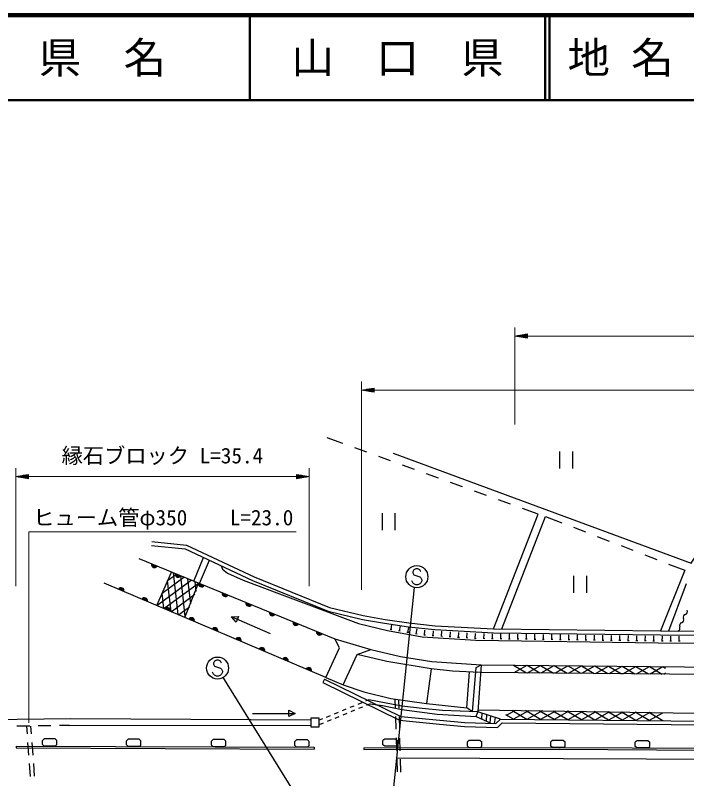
# Model space of a CAD drawing. Units: millimetres, scale not verified. Extents: x 40000 to 680000, y 20000 to 380000.
# Drawn here: x 305368 to 384418, y 290143 to 380000 of the extents above; entities that cross this region are included whole.
import ezdxf
from ezdxf.enums import TextEntityAlignment as Align

# ---------------------------------------------------------------- set-up
doc = ezdxf.new("R2010")
doc.units = ezdxf.units.MM
doc.header["$LTSCALE"] = 1000
for name, color, linetype, lineweight in [('M-BGD', 7, 'Continuous', 25), ('M-STR-HTXT', 7, 'Continuous', 13), ('M-STR-STRC', 7, 'Continuous', 25), ('M-STR-STRD', 7, 'Continuous', 25), ('M-TTL', 2, 'Continuous', 140), ('M-TTL-LINE', 7, 'Continuous', 50)]:
    doc.layers.add(name, color=color, linetype=linetype, lineweight=lineweight)
doc.layers.add('M-TTL-TXT', color=7, linetype='Continuous')
doc.styles.add('ＭＳ ゴシック', font='')
doc.styles.get('ＭＳ ゴシック').set_extended_font_data('MS Gothic')

msp = doc.modelspace()

# ---------------------------------------------------------------- linework, layer by layer
at = {"layer": 'M-BGD'}
for p, q in [((343921, 329586), (342078, 330252)), ((346742, 328566), (345331, 329076)), ((349563, 327545), (348153, 328055)), ((369455, 328645), (369455, 326645)), ((370955, 328645), (370955, 326645)), ((352384, 326525), (350974, 327035)), ((355206, 325505), (353795, 326015)), ((358027, 324485), (356616, 324995)), ((360848, 323465), (359438, 323975)), ((363669, 322445), (362259, 322955)), ((366923, 321268), (365080, 321935)), ((348552, 321387), (348552, 319387)), ((350052, 321387), (350052, 319387)), ((361687, 307778), (366923, 321268)), ((362652, 307766), (367783, 321010)), ((367783, 321010), (369695, 320273)), ((371094, 319733), (372494, 319193)), ((373893, 318653), (375293, 318114)), ((321395, 317603), (325390, 317203)), ((321440, 318051), (325512, 317643)), ((325390, 317203), (333298, 313480)), ((325512, 317643), (333479, 313892)), ((376693, 317574), (378092, 317034)), ((379492, 316494), (380891, 315955)), ((319900, 316047), (343008, 306602)), ((326383, 313397), (327548, 316187)), ((327067, 313117), (328218, 315872)), ((382291, 315415), (384203, 314677)), ((384203, 314677), (381319, 307542)), ((322021, 310530), (323751, 314473)), ((322664, 311995), (325220, 313873)), ((323307, 313460), (324351, 314227)), ((324555, 309453), (324012, 314366)), ((325383, 309239), (324855, 314022)), ((326025, 310716), (325698, 313677)), ((333479, 313892), (342352, 310307)), ((371100, 314033), (371100, 312033)), ((372600, 314033), (372600, 312033)), ((341936, 302065), (315828, 313162)), ((322021, 310530), (326088, 313518)), ((322877, 310166), (326956, 313163)), ((323710, 309812), (323307, 313460)), ((325333, 309122), (326955, 313163)), ((326666, 312194), (326541, 313333)), ((333298, 313480), (342214, 309878)), ((382312, 307534), (384403, 313116)), ((322866, 310171), (322664, 311995)), ((323733, 309802), (326516, 311847)), ((324589, 309438), (325883, 310389)), ((342352, 310307), (346325, 309341)), ((330828, 309204), (331665, 309243)), ((335399, 307178), (330828, 309204)), ((331362, 308557), (330828, 309204)), ((331665, 309243), (331362, 308557)), ((342214, 309878), (346232, 308901)), ((346325, 309341), (348901, 308879)), ((346232, 308901), (348831, 308435)), ((348831, 308435), (351658, 308039)), ((348901, 308879), (351714, 308486)), ((349615, 307704), (349720, 308294)), ((351714, 308486), (354783, 308137)), ((349713, 307686), (349517, 307721)), ((350698, 307511), (350501, 307546)), ((350600, 307529), (350705, 308119)), ((351683, 307336), (351486, 307371)), ((351584, 307353), (351689, 307944)), ((351658, 308039), (354746, 307688)), ((352569, 307178), (352674, 307769)), ((353557, 307034), (353596, 307633)), ((354555, 306969), (354594, 307568)), ((354746, 307688), (361673, 307328)), ((354783, 308137), (361687, 307778)), ((355553, 306904), (355592, 307503)), ((356551, 306839), (356590, 307438)), ((357548, 306774), (357587, 307373)), ((361673, 307328), (381314, 307092)), ((361687, 307778), (381319, 307542)), ((381319, 307542), (414286, 307292)), ((343008, 306602), (347228, 305343)), ((352667, 307161), (352470, 307196)), ((353657, 307027), (353457, 307040)), ((354655, 306962), (354455, 306975)), ((355652, 306897), (355453, 306910)), ((356650, 306833), (356451, 306846)), ((357648, 306768), (357449, 306781)), ((358646, 306703), (358447, 306716)), ((358546, 306709), (358585, 307308)), ((359583, 306642), (359444, 306651)), ((359514, 306646), (359553, 307245)), ((359644, 306641), (359583, 306642)), ((360644, 306627), (360444, 306630)), ((360544, 306628), (360553, 307228)), ((361644, 306612), (361444, 306615)), ((361544, 306614), (361553, 307214)), ((362644, 306598), (362444, 306601)), ((362544, 306600), (362552, 307200)), ((363644, 306584), (363444, 306587)), ((363544, 306585), (363552, 307185)), ((364644, 306570), (364444, 306572)), ((364544, 306571), (364552, 307171)), ((365644, 306555), (365444, 306558)), ((365544, 306557), (365552, 307157)), ((366643, 306541), (366443, 306544)), ((366543, 306543), (366552, 307142)), ((367643, 306527), (367443, 306530)), ((367543, 306528), (367552, 307128)), ((368643, 306513), (368443, 306515)), ((368543, 306514), (368552, 307114)), ((369643, 306498), (369443, 306501)), ((369543, 306500), (369552, 307100)), ((370643, 306484), (370443, 306487)), ((370543, 306485), (370552, 307085)), ((371643, 306470), (371443, 306473)), ((371543, 306471), (371551, 307071)), ((372643, 306456), (372443, 306458)), ((372543, 306457), (372551, 307057)), ((373643, 306441), (373443, 306444)), ((373543, 306443), (373551, 307043)), ((374643, 306427), (374443, 306430)), ((374543, 306428), (374551, 307028)), ((375643, 306413), (375443, 306416)), ((375543, 306414), (375551, 307014)), ((376542, 306400), (376551, 307000)), ((377542, 306386), (377551, 306986)), ((378542, 306371), (378551, 306971)), ((379542, 306357), (379551, 306957)), ((380542, 306343), (380551, 306943)), ((381314, 307092), (414284, 306842)), ((381542, 306332), (381546, 306932)), ((382542, 306325), (382546, 306925)), ((383542, 306317), (383546, 306917)), ((376642, 306398), (376442, 306401)), ((377642, 306384), (377442, 306387)), ((378642, 306370), (378442, 306373)), ((379642, 306356), (379442, 306359)), ((380642, 306341), (380442, 306344)), ((381642, 306331), (381442, 306333)), ((382642, 306324), (382442, 306325)), ((383642, 306316), (383442, 306318)), ((343973, 301191), (345629, 304784)), ((345629, 304784), (347228, 305343)), ((354350, 303082), (353793, 298998)), ((359182, 298032), (359613, 303232)), ((359613, 303232), (360217, 303543)), ((364019, 303506), (365544, 302606)), ((364115, 302642), (365618, 303491)), ((365618, 303491), (367141, 302592)), ((365676, 302605), (367218, 303475)), ((367218, 303475), (368738, 302578)), ((367278, 302591), (368818, 303460)), ((368818, 303460), (370336, 302564)), ((368881, 302577), (370418, 303444)), ((370418, 303444), (371933, 302550)), ((370484, 302563), (372018, 303428)), ((372018, 303428), (373530, 302536)), ((372087, 302549), (373618, 303413)), ((373618, 303413), (375127, 302522)), ((373690, 302535), (375218, 303397)), ((375218, 303397), (376724, 302508)), ((375292, 302521), (376818, 303382)), ((376818, 303382), (378321, 302494)), ((376895, 302507), (378418, 303366)), ((378418, 303366), (379918, 302480)), ((378498, 302493), (380018, 303350)), ((380018, 303350), (381515, 302466)), ((380101, 302479), (381618, 303335)), ((381618, 303335), (381915, 303159)), ((341936, 302065), (343973, 301191)), ((381703, 302465), (381938, 302597)), ((341778, 301861), (341581, 301457)), ((341581, 301457), (350621, 297046)), ((341778, 301861), (350746, 297486)), ((346974, 299418), (346613, 299270)), ((350137, 298460), (350105, 299497)), ((350557, 298431), (350529, 299440)), ((345226, 298700), (344763, 298509)), ((346151, 299080), (345688, 298890)), ((346245, 298581), (345783, 298391)), ((347164, 298959), (346708, 298771)), ((359182, 298032), (358518, 298489)), ((333313, 297823), (338313, 297823)), ((337563, 298198), (338313, 297823)), ((337563, 297448), (337563, 298198)), ((338313, 297823), (337563, 297448)), ((342451, 297559), (341989, 297369)), ((343376, 297939), (342914, 297749)), ((343471, 297440), (343008, 297250)), ((344301, 298319), (343838, 298129)), ((344395, 297821), (343933, 297631)), ((345320, 298201), (344858, 298011)), ((350214, 295961), (350167, 297460)), ((350628, 295932), (350586, 297432)), ((350746, 297486), (355370, 297030)), ((359637, 297476), (361371, 296671)), ((362504, 297159), (359816, 298006)), ((360288, 297857), (360266, 297184)), ((360839, 297684), (360794, 296939)), ((361309, 297536), (361221, 296741)), ((364012, 297145), (363120, 297671)), ((364212, 298177), (363150, 297577)), ((365612, 297130), (363828, 298182)), ((365797, 298153), (364012, 297145)), ((367212, 297114), (365443, 298158)), ((367382, 298130), (365612, 297130)), ((368811, 297099), (367057, 298134)), ((368968, 298106), (367212, 297114)), ((370411, 297084), (368672, 298110)), ((370553, 298082), (368811, 297099)), ((372011, 297068), (370286, 298086)), ((372138, 298059), (370411, 297084)), ((373611, 297053), (371901, 298062)), ((373724, 298035), (372011, 297068)), ((375211, 297038), (373516, 298038)), ((375309, 298012), (373611, 297053)), ((376811, 297022), (375130, 298014)), ((376894, 297988), (375211, 297038)), ((378411, 297007), (376745, 297990)), ((378480, 297965), (376811, 297022)), ((380011, 296992), (378360, 297966)), ((380065, 297941), (378411, 297007)), ((381611, 296976), (379974, 297942)), ((381578, 297877), (380011, 296992)), ((341526, 297179), (341165, 297030)), ((341621, 296680), (341165, 296493)), ((342546, 297060), (342083, 296870)), ((350621, 297046), (355327, 296582)), ((355327, 296582), (358256, 296305)), ((355370, 297030), (358284, 296754)), ((358284, 296754), (361953, 296642)), ((361868, 297360), (361730, 296649)), ((361953, 296642), (362504, 297159)), ((362125, 296186), (362680, 296708)), ((362504, 297159), (405982, 296743)), ((362680, 296708), (405977, 296293)), ((307072, 296347), (305572, 296324)), ((306790, 295408), (306721, 296341)), ((307283, 295413), (307216, 296349)), ((309572, 296385), (308072, 296362)), ((311770, 296418), (310572, 296400)), ((311770, 296418), (340146, 296438)), ((358256, 296305), (362125, 296186)), ((308760, 294826), (308560, 294641)), ((310062, 294826), (308760, 294826)), ((310062, 294826), (310262, 294641)), ((318666, 294786), (318465, 294601)), ((319968, 294781), (318666, 294786)), ((319968, 294781), (320167, 294594)), ((328653, 294745), (328453, 294560)), ((329955, 294745), (328653, 294745)), ((329955, 294745), (330155, 294560)), ((348857, 294813), (348657, 294627)), ((350159, 294813), (348857, 294813)), ((350159, 294813), (350359, 294627)), ((350290, 293462), (350244, 294961)), ((350699, 293433), (350656, 294933)), ((306975, 292915), (306864, 294411)), ((307463, 292919), (307355, 294415)), ((308560, 294158), (308560, 294641)), ((308760, 293972), (308560, 294158)), ((310062, 293972), (308760, 293972)), ((310062, 293972), (310262, 294158)), ((310262, 294158), (310262, 294641)), ((318463, 294118), (318465, 294601)), ((318662, 293932), (318463, 294118)), ((319964, 293926), (318662, 293932)), ((319964, 293926), (320165, 294111)), ((320165, 294111), (320167, 294594)), ((328453, 294077), (328453, 294560)), ((328653, 293891), (328453, 294077)), ((329955, 293891), (328653, 293891)), ((329955, 293891), (330155, 294077)), ((330155, 294077), (330155, 294560)), ((338481, 294705), (338281, 294519)), ((338281, 294037), (338281, 294519)), ((338481, 293851), (338281, 294037)), ((339783, 294705), (338481, 294705)), ((339783, 293851), (338481, 293851)), ((339783, 294705), (339983, 294519)), ((339783, 293851), (339983, 294037)), ((339983, 294037), (339983, 294519)), ((348657, 294144), (348657, 294627)), ((348857, 293958), (348657, 294144)), ((350159, 293958), (348857, 293958)), ((350159, 293958), (350359, 294144)), ((350359, 294144), (350359, 294627)), ((358804, 294653), (358604, 294467)), ((358604, 293984), (358604, 294467)), ((358804, 293798), (358604, 293984)), ((360106, 294653), (358804, 294653)), ((360106, 294653), (360306, 294467)), ((360106, 293798), (360306, 293984)), ((360306, 293984), (360306, 294467)), ((368603, 294660), (368403, 294475)), ((368403, 293992), (368403, 294475)), ((368603, 293806), (368403, 293992)), ((369905, 294660), (368603, 294660)), ((369905, 294660), (370105, 294475)), ((369905, 293806), (370105, 293992)), ((370105, 293992), (370105, 294475)), ((378564, 294615), (378364, 294429)), ((378364, 293946), (378364, 294429)), ((378564, 293761), (378364, 293946)), ((379866, 294615), (378564, 294615)), ((379866, 294615), (380066, 294429)), ((379866, 293761), (380066, 293946)), ((380066, 293946), (380066, 294429)), ((360106, 293798), (358804, 293798)), ((369905, 293806), (368603, 293806)), ((379866, 293761), (378564, 293761)), ((350367, 290963), (350321, 292462)), ((350770, 290934), (350727, 292434)), ((307160, 290422), (307049, 291918)), ((307643, 290426), (307535, 291922))]:
    msp.add_line(p, q, dxfattribs=at)
for points in [[(349844, 328475), (384948, 315508), (388215, 320323), (390622, 325194)], [(329619, 315212), (329754, 314824), (330367, 314340), (332205, 313502), (345761, 308417), (349178, 307586), (353256, 306861), (359575, 306450), (381046, 306144), (414155, 305898), (469674, 305286)], [(341936, 302065), (343536, 305536), (343008, 306602)], [(544419, 299129), (540223, 301503), (498617, 301524), (471458, 301681), (360093, 302653), (356831, 302789), (354350, 303082), (349123, 303960), (345629, 304784)], [(347228, 305343), (350716, 304524), (354414, 303949), (360217, 303543), (467915, 302494), (495928, 302423), (539889, 302459), (545055, 299702)], [(360217, 303543), (359816, 298006), (355672, 298173), (353275, 298396), (350896, 298675), (346974, 299418)], [(343973, 301191), (346419, 300378), (349569, 299569), (353793, 298998), (358518, 298489), (358853, 302705)], [(347164, 298959), (348610, 298746), (350890, 298288), (355053, 297761), (359637, 297476), (359816, 298006)], [(359834, 298242), (393082, 297748), (467272, 297157), (538417, 296874), (539630, 296175)], [(224518, 297079), (296077, 297029), (311896, 297224), (340146, 297094)], [(350294, 292615), (497046, 292018), (566927, 291345)]]:
    msp.add_lwpolyline(points, dxfattribs=at)
msp.add_lwpolyline([(340146, 296269), (341165, 296269), (341165, 297288), (340146, 297288)], close=True, dxfattribs=at)
for centre, radius, start, end in [((321755, 315347), 354, 166.56779, 328.97297), ((321755, 315347), 283, 168.79183, 326.74893), ((321755, 315347), 212, 172.53815, 323.0026), ((321755, 315347), 142, 180.24988, 315.29087), ((321755, 315347), 100, 190.56755, 304.97321), ((321755, 315347), 100, 190.56755, 304.97321), ((324532, 314212), 354, 166.56779, 328.97297), ((324532, 314212), 283, 168.79183, 326.74893), ((324532, 314212), 212, 172.53815, 323.0026), ((324532, 314212), 142, 180.24988, 315.29087), ((324532, 314212), 100, 190.56755, 304.97321), ((324532, 314212), 100, 190.56755, 304.97321), ((327309, 313077), 354, 166.56779, 328.97297), ((327309, 313077), 283, 168.79183, 326.74893), ((327309, 313077), 212, 172.53815, 323.0026), ((327309, 313077), 142, 180.24988, 315.29087), ((327309, 313077), 100, 190.56755, 304.97321), ((327309, 313077), 100, 190.56755, 304.97321), ((317817, 312258), 354, 345.76883, 148.17401), ((317817, 312258), 283, 347.99287, 145.94997), ((317817, 312258), 212, 351.7392, 142.20365), ((317817, 312258), 142, 359.45093, 134.49192), ((317817, 312258), 100, 9.76859, 124.17425), ((317817, 312258), 100, 9.76859, 124.17425), ((330086, 311942), 354, 166.56779, 328.97297), ((330086, 311942), 283, 168.79183, 326.74893), ((330086, 311942), 212, 172.53815, 323.0026), ((330086, 311942), 142, 180.24988, 315.29087), ((330086, 311942), 100, 190.56755, 304.97321), ((330086, 311942), 100, 190.56755, 304.97321), ((320578, 311084), 354, 345.76883, 148.17401), ((320578, 311084), 283, 347.99287, 145.94997), ((320578, 311084), 212, 351.7392, 142.20365), ((320578, 311084), 142, 359.45093, 134.49192), ((320578, 311084), 100, 9.76859, 124.17425), ((320578, 311084), 100, 9.76859, 124.17425), ((323339, 309911), 354, 345.76883, 148.17401), ((323339, 309911), 283, 347.99287, 145.94997), ((323339, 309911), 212, 351.7392, 142.20365), ((323339, 309911), 142, 359.45093, 134.49192), ((323339, 309911), 100, 9.76859, 124.17425), ((323339, 309911), 100, 9.76859, 124.17425), ((332863, 310807), 354, 166.56779, 328.97297), ((332863, 310807), 283, 168.79183, 326.74893), ((332863, 310807), 212, 172.53815, 323.0026), ((332863, 310807), 142, 180.24988, 315.29087), ((332863, 310807), 100, 190.56755, 304.97321), ((332863, 310807), 100, 190.56755, 304.97321), ((335640, 309672), 354, 166.56779, 328.97297), ((335640, 309672), 283, 168.79183, 326.74893), ((335640, 309672), 212, 172.53815, 323.0026), ((335640, 309672), 142, 180.24988, 315.29087), ((335640, 309672), 100, 190.56755, 304.97321), ((335640, 309672), 100, 190.56755, 304.97321), ((384347, 309153), 352, 106.07578, 205.75226), ((384152, 309829), 352, 286.07578, 25.75226), ((326100, 308737), 354, 345.76883, 148.17401), ((326100, 308737), 283, 347.99287, 145.94997), ((326100, 308737), 212, 351.7392, 142.20365), ((326100, 308737), 142, 359.45093, 134.49192), ((326100, 308737), 100, 9.76859, 124.17425), ((326100, 308737), 100, 9.76859, 124.17425), ((338417, 308537), 354, 166.56779, 328.97297), ((338417, 308537), 283, 168.79183, 326.74893), ((338417, 308537), 212, 172.53815, 323.0026), ((338417, 308537), 142, 180.24988, 315.29087), ((338417, 308537), 100, 190.56755, 304.97321), ((338417, 308537), 100, 190.56755, 304.97321), ((383908, 308170), 352, 106.07578, 205.75226), ((383713, 308847), 352, 286.07578, 25.75226), ((328861, 307563), 354, 345.76883, 148.17401), ((328861, 307563), 283, 347.99287, 145.94997), ((328861, 307563), 212, 351.7392, 142.20365), ((328861, 307563), 142, 359.45093, 134.49192), ((328861, 307563), 100, 9.76859, 124.17425), ((328861, 307563), 100, 9.76859, 124.17425), ((341194, 307402), 354, 166.56779, 328.97297), ((341194, 307402), 283, 168.79183, 326.74893), ((341194, 307402), 212, 172.53815, 323.0026), ((341194, 307402), 142, 180.24988, 315.29087), ((341194, 307402), 100, 190.56755, 304.97321), ((341194, 307402), 100, 190.56755, 304.97321), ((383273, 307864), 352, 286.07578, 25.75226), ((331622, 306390), 354, 345.76883, 148.17401), ((331622, 306390), 283, 347.99287, 145.94997), ((331622, 306390), 212, 351.7392, 142.20365), ((331622, 306390), 142, 359.45093, 134.49192), ((331622, 306390), 100, 9.76859, 124.17425), ((331622, 306390), 100, 9.76859, 124.17425), ((334383, 305216), 354, 345.76883, 148.17401), ((334383, 305216), 283, 347.99287, 145.94997), ((334383, 305216), 212, 351.7392, 142.20365), ((334383, 305216), 142, 359.45093, 134.49192), ((334383, 305216), 100, 9.76859, 124.17425), ((334383, 305216), 100, 9.76859, 124.17425), ((337144, 304043), 354, 345.76883, 148.17401), ((337144, 304043), 283, 347.99287, 145.94997), ((337144, 304043), 212, 351.7392, 142.20365), ((337144, 304043), 142, 359.45093, 134.49192), ((337144, 304043), 100, 9.76859, 124.17425), ((337144, 304043), 100, 9.76859, 124.17425), ((339905, 302869), 354, 345.76883, 148.17401), ((339905, 302869), 283, 347.99287, 145.94997), ((339905, 302869), 212, 351.7392, 142.20365), ((339905, 302869), 142, 359.45093, 134.49192), ((339905, 302869), 100, 9.76859, 124.17425), ((339905, 302869), 100, 9.76859, 124.17425)]:
    msp.add_arc(centre, radius, start, end, dxfattribs=at)
at = {"layer": 'M-STR-HTXT'}
for p, q in [((364189, 331834), (364189, 343249)), ((364189, 342249), (365689, 342499)), ((365689, 342399), (365089, 342399)), ((365389, 342449), (365689, 342449)), ((365689, 341999), (365689, 342499)), ((364189, 342249), (365689, 341999)), ((364189, 342249), (365689, 342249)), ((365689, 342299), (364489, 342299)), ((365689, 342199), (364489, 342199)), ((364789, 342349), (365689, 342349)), ((364789, 342149), (365689, 342149)), ((365689, 342099), (365089, 342099)), ((365389, 342049), (365689, 342049)), ((365689, 342249), (537387, 342249)), ((346121, 312365), (346121, 336879)), ((346121, 335879), (347621, 336129)), ((347321, 336079), (347621, 336079)), ((347621, 335629), (347621, 336129)), ((346121, 335879), (347621, 335629)), ((346121, 335879), (347621, 335879)), ((347621, 335929), (346421, 335929)), ((347621, 335829), (346421, 335829)), ((346721, 335979), (347621, 335979)), ((346721, 335779), (347621, 335779)), ((347621, 336029), (347021, 336029)), ((347621, 335729), (347021, 335729)), ((347321, 335679), (347621, 335679)), ((347621, 335879), (460595, 335879)), ((305418, 312814), (305418, 326704)), ((339959, 312814), (339959, 326704)), ((305418, 325704), (306918, 325954)), ((305418, 325704), (306918, 325454)), ((305418, 325704), (306918, 325704)), ((306918, 325754), (305718, 325754)), ((306918, 325654), (305718, 325654)), ((306018, 325804), (306918, 325804)), ((306018, 325604), (306918, 325604)), ((306918, 325854), (306318, 325854)), ((306918, 325554), (306318, 325554)), ((306618, 325904), (306918, 325904)), ((306618, 325504), (306918, 325504)), ((306918, 325454), (306918, 325954)), ((306918, 325704), (338459, 325704)), ((339959, 325704), (338459, 325954)), ((338459, 325954), (338459, 325454)), ((338759, 325904), (338459, 325904)), ((338459, 325854), (339059, 325854)), ((339359, 325804), (338459, 325804)), ((338459, 325754), (339659, 325754)), ((339959, 325704), (338459, 325454)), ((339959, 325704), (338459, 325704)), ((338459, 325654), (339659, 325654)), ((339359, 325604), (338459, 325604)), ((338459, 325554), (339059, 325554)), ((338759, 325504), (338459, 325504))]:
    msp.add_line(p, q, dxfattribs=at)
msp.add_lwpolyline([(306969, 296718), (306969, 319215), (338419, 319215)], dxfattribs=at)
at = {"layer": 'M-STR-STRC'}
for p, q in [((352290, 314747), (352172, 314511)), ((352172, 314511), (352172, 314392)), ((352526, 314865), (352290, 314747)), ((352763, 314865), (352526, 314865)), ((352999, 314747), (352763, 314865)), ((353117, 314511), (352999, 314747)), ((352172, 314392), (352290, 314156)), ((352290, 314156), (352999, 313920)), ((352999, 313920), (353117, 313802)), ((353117, 313802), (353235, 313565)), ((352172, 313211), (352054, 313447)), ((352290, 313092), (352172, 313211)), ((352526, 312974), (352290, 313092)), ((352763, 312974), (352526, 312974)), ((352999, 313092), (352763, 312974)), ((353117, 313211), (352999, 313092)), ((353235, 313447), (353117, 313211)), ((353235, 313565), (353235, 313447)), ((349592, 285904), (352388, 312656)), ((328824, 303992), (328705, 303755)), ((328705, 303755), (328705, 303637)), ((329060, 304110), (328824, 303992)), ((329296, 304110), (329060, 304110)), ((329533, 303992), (329296, 304110)), ((329651, 303755), (329533, 303992)), ((328705, 303637), (328824, 303401)), ((328824, 303401), (329533, 303164)), ((329533, 303164), (329651, 303046)), ((329651, 303046), (329769, 302810)), ((328705, 302455), (328587, 302692)), ((328824, 302337), (328705, 302455)), ((329060, 302219), (328824, 302337)), ((329296, 302219), (329060, 302219)), ((329533, 302337), (329296, 302219)), ((329651, 302455), (329533, 302337)), ((329769, 302692), (329651, 302455)), ((329769, 302810), (329769, 302692)), ((340130, 285495), (329808, 302140))]:
    msp.add_line(p, q, dxfattribs=at)
for centre in [(352644, 313920), (329178, 303164)]:
    msp.add_circle(centre, 1300, dxfattribs=at)
at = {"layer": 'M-STR-STRD'}
for p, q in [((305488, 293985), (305487, 293785)), ((305488, 293985), (340541, 293842)), ((340541, 293842), (340540, 293642)), ((305487, 293785), (340540, 293642)), ((346422, 293789), (346421, 293589)), ((346421, 293589), (369435, 293607)), ((346422, 293789), (369436, 293807)), ((369435, 293607), (422710, 293339)), ((369436, 293807), (422711, 293539))]:
    msp.add_line(p, q, dxfattribs=at)
at = {"layer": 'M-TTL'}
msp.add_line((680000, 380000), (40000, 380000), dxfattribs=at)
at = {"layer": 'M-TTL-LINE'}
for p, q in [((333000, 380000), (333000, 370000)), ((367750, 380000), (367750, 370000)), ((368250, 380000), (368250, 370000)), ((40000, 370000), (680000, 370000))]:
    msp.add_line(p, q, dxfattribs=at)

# ---------------------------------------------------------------- texts
at = {"layer": 'M-STR-HTXT', "style": 'ＭＳ ゴシック'}
for s, p in [('縁石ブロック L=35.4', (322688, 326704)), ('ヒューム管φ350\u3000\u3000L=23.0', (322794, 319415))]:
    msp.add_text(s, height=1833, dxfattribs=at).set_placement(p, align=Align.BOTTOM_CENTER)
at = {"layer": 'M-TTL-TXT', "style": 'ＭＳ ゴシック'}
for s, p in [('県\u3000名', (315625, 375000)), ('山\u3000口\u3000県', (350375, 375000))]:
    msp.add_text(s, height=3666, dxfattribs=at).set_placement(p, align=Align.MIDDLE_CENTER)
msp.add_text('地 名', height=3666, dxfattribs=at).set_placement((370380, 375000), align=Align.MIDDLE_LEFT)

doc.saveas('drawing.dxf')
